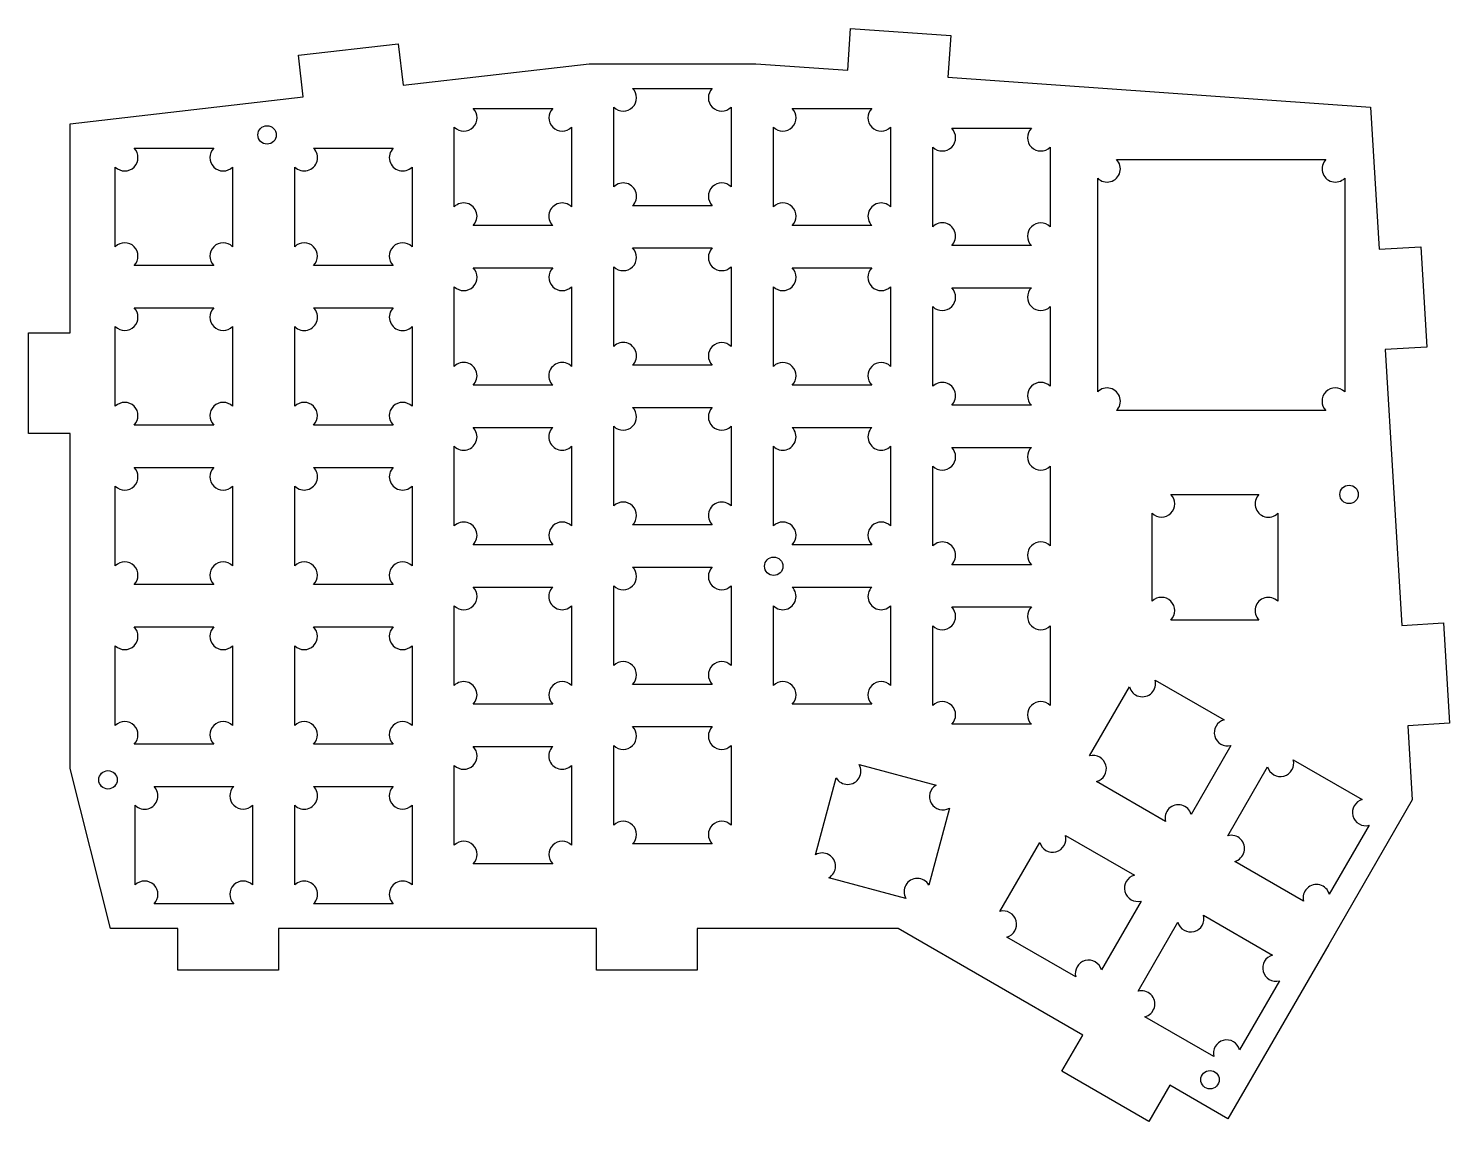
# Model space of a CAD drawing. Header units: millimetres. Extents: x 0 to 170, y 0 to 131.
import ezdxf

# ---------------------------------------------------------------- set-up
doc = ezdxf.new("R2010")
doc.units = ezdxf.units.MM
for name, color, linetype in [('CUTOUTS', 7, 'CONTINUOUS'), ('DRILL', 7, 'CONTINUOUS'), ('OUTLINE', 7, 'CONTINUOUS')]:
    doc.layers.add(name, color=color, linetype=linetype)

msp = doc.modelspace()

# ---------------------------------------------------------------- linework, layer by layer
at = {"layer": 'CUTOUTS'}
for points in [[(81.6609, 123.3522, 1), (83.906, 121.1072), (83.906, 111.5973, 1), (81.6609, 109.3522), (72.1511, 109.3522, 1), (69.906, 111.5973), (69.906, 121.1072, 1), (72.1511, 123.3522)], [(62.6109, 120.971, 1), (64.856, 118.7259), (64.856, 109.216, 1), (62.6109, 106.971), (53.1011, 106.971, 1), (50.856, 109.216), (50.856, 118.7259, 1), (53.1011, 120.971)], [(100.7109, 120.971, 1), (102.956, 118.7259), (102.956, 109.216, 1), (100.7109, 106.971), (91.2011, 106.971, 1), (88.956, 109.216), (88.956, 118.7259, 1), (91.2011, 120.971)], [(119.7609, 118.5897, 1), (122.006, 116.3447), (122.006, 106.8348, 1), (119.7609, 104.5897), (110.2511, 104.5897, 1), (108.006, 106.8348), (108.006, 116.3447, 1), (110.2511, 118.5897)], [(22.1297, 116.2085, 1), (24.3748, 113.9634), (24.3748, 104.4535, 1), (22.1297, 102.2085), (12.6198, 102.2085, 1), (10.3748, 104.4535), (10.3748, 113.9634, 1), (12.6198, 116.2085)], [(43.5609, 116.2085, 1), (45.806, 113.9634), (45.806, 104.4535, 1), (43.5609, 102.2085), (34.0511, 102.2085, 1), (31.806, 104.4535), (31.806, 113.9634, 1), (34.0511, 116.2085)], [(154.9359, 114.8772, 1), (157.181, 112.6322), (157.181, 87.1223, 1), (154.9359, 84.8772), (129.9261, 84.8772, 1), (127.681, 87.1223), (127.681, 112.6322, 1), (129.9261, 114.8772)], [(81.6609, 104.3022, 1), (83.906, 102.0572), (83.906, 92.5473, 1), (81.6609, 90.3022), (72.1511, 90.3022, 1), (69.906, 92.5473), (69.906, 102.0572, 1), (72.1511, 104.3022)], [(62.6109, 101.921, 1), (64.856, 99.6759), (64.856, 90.166, 1), (62.6109, 87.921), (53.1011, 87.921, 1), (50.856, 90.166), (50.856, 99.6759, 1), (53.1011, 101.921)], [(100.7109, 101.921, 1), (102.956, 99.6759), (102.956, 90.166, 1), (100.7109, 87.921), (91.2011, 87.921, 1), (88.956, 90.166), (88.956, 99.6759, 1), (91.2011, 101.921)], [(119.7609, 99.5397, 1), (122.006, 97.2947), (122.006, 87.7848, 1), (119.7609, 85.5397), (110.2511, 85.5397, 1), (108.006, 87.7848), (108.006, 97.2947, 1), (110.2511, 99.5397)], [(22.1297, 97.1585, 1), (24.3748, 94.9134), (24.3748, 85.4035, 1), (22.1297, 83.1585), (12.6198, 83.1585, 1), (10.3748, 85.4035), (10.3748, 94.9134, 1), (12.6198, 97.1585)], [(43.5609, 97.1585, 1), (45.806, 94.9134), (45.806, 85.4035, 1), (43.5609, 83.1585), (34.0511, 83.1585, 1), (31.806, 85.4035), (31.806, 94.9134, 1), (34.0511, 97.1585)], [(81.6609, 85.2522, 1), (83.906, 83.0072), (83.906, 73.4973, 1), (81.6609, 71.2522), (72.1511, 71.2522, 1), (69.906, 73.4973), (69.906, 83.0072, 1), (72.1511, 85.2522)], [(62.6109, 82.871, 1), (64.856, 80.6259), (64.856, 71.116, 1), (62.6109, 68.871), (53.1011, 68.871, 1), (50.856, 71.116), (50.856, 80.6259, 1), (53.1011, 82.871)], [(100.7109, 82.871, 1), (102.956, 80.6259), (102.956, 71.116, 1), (100.7109, 68.871), (91.2011, 68.871, 1), (88.956, 71.116), (88.956, 80.6259, 1), (91.2011, 82.871)], [(119.7609, 80.4897, 1), (122.006, 78.2447), (122.006, 68.7348, 1), (119.7609, 66.4897), (110.2511, 66.4897, 1), (108.006, 68.7348), (108.006, 78.2447, 1), (110.2511, 80.4897)], [(22.1297, 78.1085, 1), (24.3748, 75.8634), (24.3748, 66.3535, 1), (22.1297, 64.1085), (12.6198, 64.1085, 1), (10.3748, 66.3535), (10.3748, 75.8634, 1), (12.6198, 78.1085)], [(43.5609, 78.1085, 1), (45.806, 75.8634), (45.806, 66.3535, 1), (43.5609, 64.1085), (34.0511, 64.1085, 1), (31.806, 66.3535), (31.806, 75.8634, 1), (34.0511, 78.1085)], [(146.9359, 74.8772, 1), (149.181, 72.6322), (149.181, 62.1223, 1), (146.9359, 59.8772), (136.4261, 59.8772, 1), (134.181, 62.1223), (134.181, 72.6322, 1), (136.4261, 74.8772)], [(81.6609, 66.2022, 1), (83.906, 63.9572), (83.906, 54.4473, 1), (81.6609, 52.2022), (72.1511, 52.2022, 1), (69.906, 54.4473), (69.906, 63.9572, 1), (72.1511, 66.2022)], [(62.6109, 63.821, 1), (64.856, 61.5759), (64.856, 52.066, 1), (62.6109, 49.821), (53.1011, 49.821, 1), (50.856, 52.066), (50.856, 61.5759, 1), (53.1011, 63.821)], [(100.7109, 63.821, 1), (102.956, 61.5759), (102.956, 52.066, 1), (100.7109, 49.821), (91.2011, 49.821, 1), (88.956, 52.066), (88.956, 61.5759, 1), (91.2011, 63.821)], [(119.7609, 61.4397, 1), (122.006, 59.1947), (122.006, 49.6848, 1), (119.7609, 47.4397), (110.2511, 47.4397, 1), (108.006, 49.6848), (108.006, 59.1947, 1), (110.2511, 61.4397)], [(22.1297, 59.0585, 1), (24.3748, 56.8134), (24.3748, 47.3035, 1), (22.1297, 45.0585), (12.6198, 45.0585, 1), (10.3748, 47.3035), (10.3748, 56.8134, 1), (12.6198, 59.0585)], [(43.5609, 59.0585, 1), (45.806, 56.8134), (45.806, 47.3035, 1), (43.5609, 45.0585), (34.0511, 45.0585, 1), (31.806, 47.3035), (31.806, 56.8134, 1), (34.0511, 59.0585)], [(142.779, 47.9614, 1), (143.6008, 44.8946), (138.8459, 36.6588, 1), (135.779, 35.837), (127.5432, 40.592, 1), (126.7215, 43.6588), (131.4764, 51.8946, 1), (134.5432, 52.7163)], [(81.6609, 47.1522, 1), (83.906, 44.9072), (83.906, 35.3973, 1), (81.6609, 33.1522), (72.1511, 33.1522, 1), (69.906, 35.3973), (69.906, 44.9072, 1), (72.1511, 47.1522)], [(62.6109, 44.771, 1), (64.856, 42.5259), (64.856, 33.016, 1), (62.6109, 30.771), (53.1011, 30.771, 1), (50.856, 33.016), (50.856, 42.5259, 1), (53.1011, 44.771)], [(108.3922, 40.1732, 1), (109.9797, 37.4236), (107.5183, 28.2377, 1), (104.7687, 26.6502), (95.5829, 29.1116, 1), (93.9954, 31.8612), (96.4567, 41.047, 1), (99.2063, 42.6345)], [(159.2768, 38.4364, 1), (160.0986, 35.3696), (155.3436, 27.1338, 1), (152.2768, 26.312), (144.041, 31.067, 1), (143.2193, 34.1338), (147.9742, 42.3696, 1), (151.041, 43.1913)], [(24.5109, 40.0085, 1), (26.756, 37.7634), (26.756, 28.2535, 1), (24.5109, 26.0085), (15.0011, 26.0085, 1), (12.756, 28.2535), (12.756, 37.7634, 1), (15.0011, 40.0085)], [(43.5609, 40.0085, 1), (45.806, 37.7634), (45.806, 28.2535, 1), (43.5609, 26.0085), (34.0511, 26.0085, 1), (31.806, 28.2535), (31.806, 37.7634, 1), (34.0511, 40.0085)], [(132.0634, 29.4014, 1), (132.8852, 26.3346), (128.1302, 18.0988, 1), (125.0634, 17.277), (116.8276, 22.032, 1), (116.0059, 25.0988), (120.7608, 33.3346, 1), (123.8276, 34.1563)], [(148.5612, 19.8764, 1), (149.3829, 16.8096), (144.628, 8.5738, 1), (141.5612, 7.752), (133.3254, 12.507, 1), (132.5037, 15.5738), (137.2586, 23.8096, 1), (140.3254, 24.6313)]]:
    msp.add_lwpolyline(points, format="xyb", close=True, dxfattribs=at)
at = {"layer": 'DRILL'}
for centre in [(28.5, 117.8015), (157.706, 74.8772), (89, 66.3015), (9.5, 40.8015), (141.096, 4.9972)]:
    msp.add_circle(centre, 1.1, dxfattribs=at)
at = {"layer": 'OUTLINE'}
msp.add_lwpolyline([(160.256, 121.1147), (161.2797, 104.1456), (166.2706, 104.4467), (166.9932, 92.4684), (162.0023, 92.1673), (163.9894, 59.2272), (168.9803, 59.5283), (169.7029, 47.5501), (164.712, 47.249), (165.246, 38.3972), (155.296, 21.1572), (143.217, 0.3301), (136.2888, 4.3301), (133.7888, 0), (123.3965, 6), (125.8965, 10.3301), (103.8491, 23.0592), (79.8491, 23.0592), (79.8491, 18.0592), (67.8491, 18.0592), (67.8491, 23.0592), (29.8491, 23.0592), (29.8491, 18.0592), (17.8491, 18.0592), (17.8491, 23.0592), (9.8067, 23.0592), (5, 42.1586), (5, 82.1586), (0, 82.1586), (0, 94.1586), (5, 94.1586), (5, 119.1083), (32.8132, 122.3374), (32.2365, 127.3041), (44.1565, 128.688), (44.7331, 123.7214), (66.9567, 126.3015), (86.8553, 126.3015), (97.8279, 125.5261), (98.1804, 130.5137), (110.1505, 129.6679), (109.7981, 124.6803)], close=True, dxfattribs=at)

doc.saveas('drawing.dxf')
